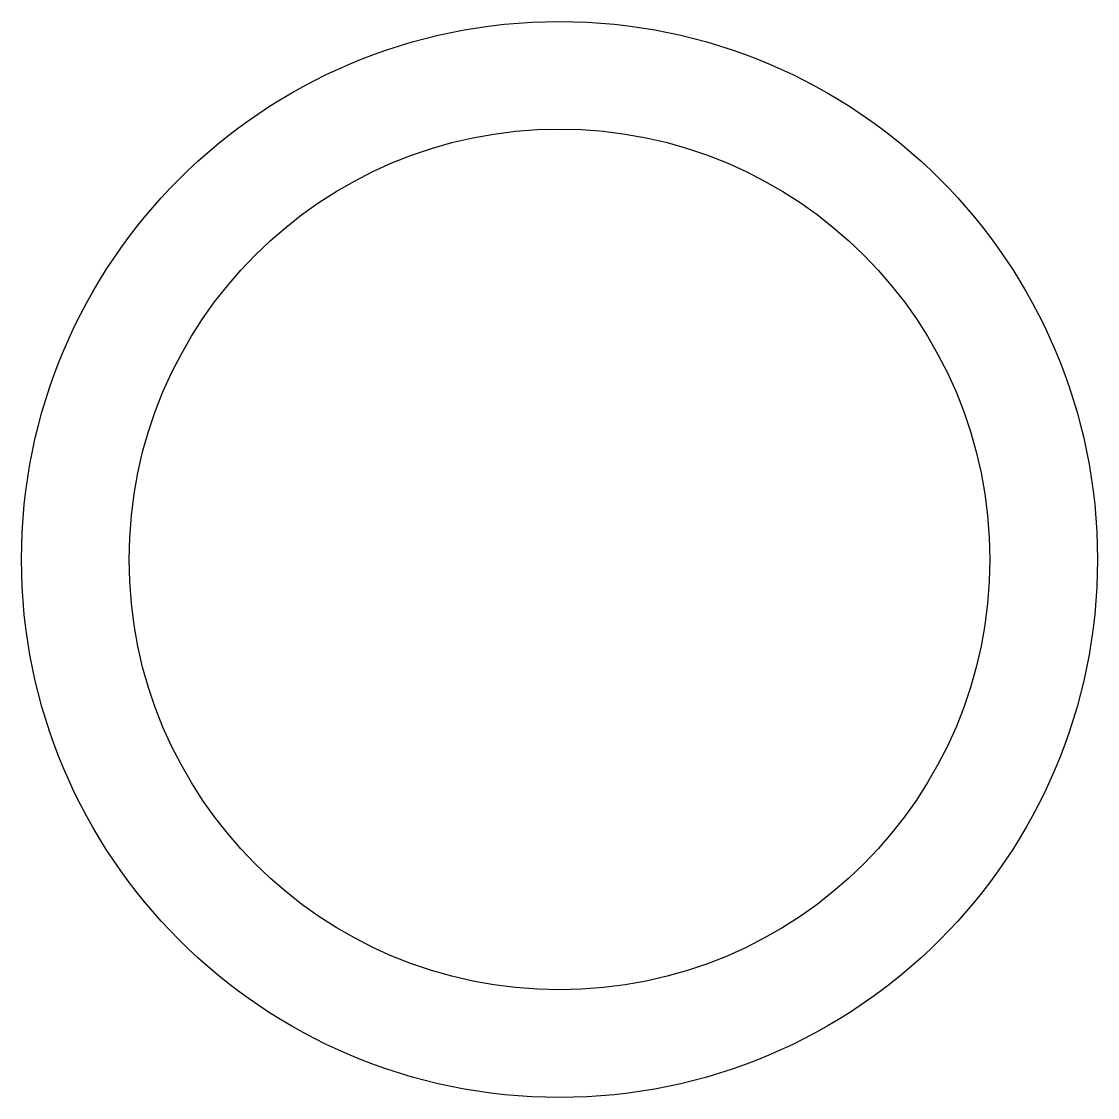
# Model space of a CAD drawing. Header units: millimetres. Extents: x 237.9 to 262.9, y 262.4 to 287.4.
import ezdxf

# ---------------------------------------------------------------- set-up
doc = ezdxf.new("R2010")
doc.units = ezdxf.units.MM
doc.header["$MEASUREMENT"] = 0

msp = doc.modelspace()

# ---------------------------------------------------------------- linework, layer by layer
for centre, radius in [((250.432, 274.877, 70), 12.5), ((250.432, 274.877, 70), 12.5), ((250.432, 274.877, 23), 10)]:
    msp.add_circle(centre, radius)

doc.saveas('drawing.dxf')
